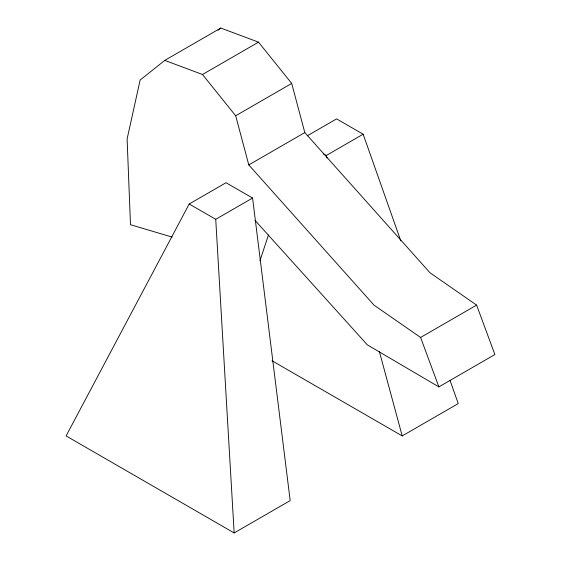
<?xml version="1.0" encoding="UTF-8"?>
<svg xmlns="http://www.w3.org/2000/svg" width="561" height="561" viewBox="0 0 561 561"><rect width="100%" height="100%" fill="white"/><g stroke="black" fill="none" stroke-linecap="round" stroke-linejoin="round"><path stroke-width="0.84" d="M259.96 260.739L268.467 234.961M189.197 204.001L66.107 435.925L234.161 532.95L290.177 500.608L252.583 198.04L226.048 182.718L189.197 204.001L215.733 219.316L234.161 532.95M254.996 220.34L367.35 344.868L438.877 386.887L494.893 354.545L476.612 305.107L430.021 272.793L304.805 132.578L291.699 83.435L258.516 42.152L220.782 28.05L164.759 60.392L140.131 80.069L127.109 138.974L130.489 224.716L172.101 237.086M218.04 30.238L220.782 28.05M164.759 60.392L202.5 74.494L258.516 42.152M438.877 386.887L420.596 337.449L374.005 305.135L248.789 164.92L235.683 115.776L291.699 83.435M248.789 164.92L304.805 132.578M307.281 135.825L336.614 118.89L363.149 134.205L400.771 240.802M215.733 219.316L252.583 198.04M323.262 153.735L326.292 155.488L363.149 134.205M420.596 337.449L476.612 305.107M272.008 360.751L402.209 435.925L458.232 403.583L450.062 380.449M202.5 74.494L235.683 115.776M326.292 155.488L326.979 158.02M379.348 351.452L402.209 435.925"/></g></svg>
